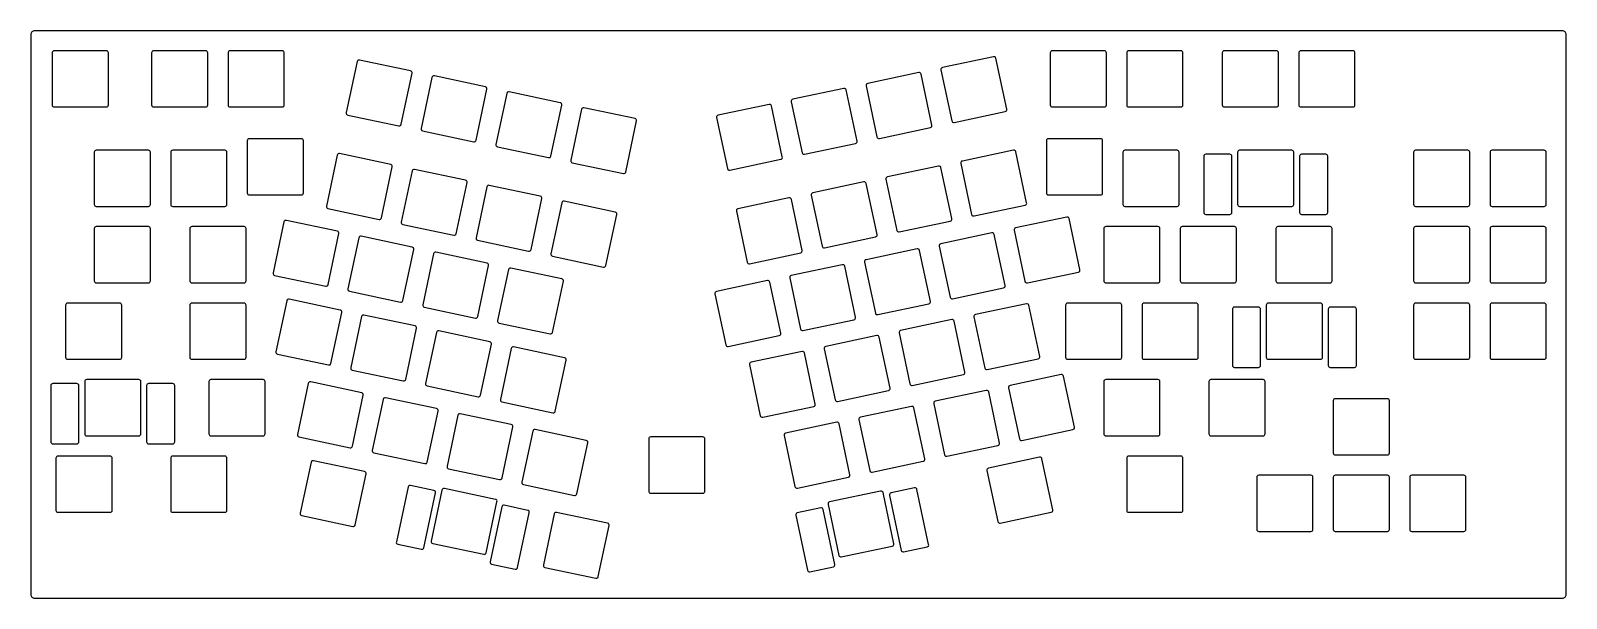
# Model space of a CAD drawing. Header units: millimetres. Extents: x -12 to 370, y -129 to 12.
import ezdxf

# ---------------------------------------------------------------- set-up
doc = ezdxf.new("R2010")
doc.units = ezdxf.units.MM

msp = doc.modelspace()

# ---------------------------------------------------------------- linework, layer by layer
at = {"linetype": 'CONTINUOUS'}
for points in [[(-7, -6.5, 0.414214), (-6.5, -7), (6.5, -7, 0.414214), (7, -6.5), (7, 6.5, 0.414214), (6.5, 7), (-6.5, 7, 0.414214), (-7, 6.5)], [(17.77, -6.5, 0.414214), (18.27, -7), (31.27, -7, 0.414214), (31.77, -6.5), (31.77, 6.5, 0.414214), (31.27, 7), (18.27, 7, 0.414214), (17.77, 6.5)], [(36.81, -6.5, 0.414214), (37.31, -7), (50.31, -7, 0.414214), (50.81, -6.5), (50.81, 6.5, 0.414214), (50.31, 7), (37.31, 7, 0.414214), (36.81, 6.5)], [(66.27, -8.4, 0.414214), (66.65, -9), (79.37, -11.7, 0.414214), (79.96, -11.32), (82.66, 1.4, 0.414214), (82.28, 1.99), (69.56, 4.7, 0.414214), (68.97, 4.31)], [(217.08, -10.48, 0.414214), (217.67, -10.86), (230.39, -8.16, 0.414214), (230.77, -7.57), (228.07, 5.15, 0.414214), (227.48, 5.53), (214.76, 2.83, 0.414214), (214.38, 2.24)], [(241.6, -6.5, 0.414214), (242.1, -7), (255.1, -7, 0.414214), (255.6, -6.5), (255.6, 6.5, 0.414214), (255.1, 7), (242.1, 7, 0.414214), (241.6, 6.5)], [(260.65, -6.5, 0.414214), (261.15, -7), (274.15, -7, 0.414214), (274.65, -6.5), (274.65, 6.5, 0.414214), (274.15, 7), (261.15, 7, 0.414214), (260.65, 6.5)], [(284.46, -6.5, 0.414214), (284.96, -7), (297.96, -7, 0.414214), (298.46, -6.5), (298.46, 6.5, 0.414214), (297.96, 7), (284.96, 7, 0.414214), (284.46, 6.5)], [(303.51, -6.5, 0.414214), (304.01, -7), (317.01, -7, 0.414214), (317.51, -6.5), (317.51, 6.5, 0.414214), (317.01, 7), (304.01, 7, 0.414214), (303.51, 6.5)], [(84.9, -12.37, 0.414214), (85.28, -12.96), (98, -15.66, 0.414214), (98.59, -15.28), (101.3, -2.56, 0.414214), (100.91, -1.97), (88.2, 0.74, 0.414214), (87.6, 0.35)], [(198.45, -14.44, 0.414214), (199.04, -14.82), (211.76, -12.12, 0.414214), (212.14, -11.53), (209.44, 1.19, 0.414214), (208.84, 1.57), (196.13, -1.13, 0.414214), (195.74, -1.72)], [(103.53, -16.33, 0.414214), (103.92, -16.92), (116.63, -19.62, 0.414214), (117.23, -19.24), (119.93, -6.52, 0.414214), (119.55, -5.93), (106.83, -3.22, 0.414214), (106.24, -3.61)], [(179.81, -18.4, 0.414214), (180.41, -18.78), (193.12, -16.08, 0.414214), (193.51, -15.49), (190.8, -2.77, 0.414214), (190.21, -2.39), (177.5, -5.09, 0.414214), (177.11, -5.68)], [(122.17, -20.29, 0.414214), (122.55, -20.88), (135.27, -23.58, 0.414214), (135.86, -23.2), (138.56, -10.48, 0.414214), (138.18, -9.89), (125.46, -7.19, 0.414214), (124.87, -7.57)], [(161.18, -22.36, 0.414214), (161.77, -22.74), (174.49, -20.04, 0.414214), (174.87, -19.45), (172.17, -6.73, 0.414214), (171.58, -6.35), (158.86, -9.05, 0.414214), (158.48, -9.64)], [(41.58, -28.41, 0.414214), (42.08, -28.91), (55.08, -28.91, 0.414214), (55.58, -28.41), (55.58, -15.41, 0.414214), (55.08, -14.91), (42.08, -14.91, 0.414214), (41.58, -15.41)], [(240.65, -28.41, 0.414214), (241.15, -28.91), (254.15, -28.91, 0.414214), (254.65, -28.41), (254.65, -15.41, 0.414214), (254.15, -14.91), (241.15, -14.91, 0.414214), (240.65, -15.41)], [(3.48, -31.27, 0.414214), (3.98, -31.77), (16.98, -31.77, 0.414214), (17.48, -31.27), (17.48, -18.27, 0.414214), (16.98, -17.77), (3.98, -17.77, 0.414214), (3.48, -18.27)], [(22.53, -31.27, 0.414214), (23.03, -31.77), (36.03, -31.77, 0.414214), (36.53, -31.27), (36.53, -18.27, 0.414214), (36.03, -17.77), (23.03, -17.77, 0.414214), (22.53, -18.27)], [(61.32, -31.7, 0.414214), (61.7, -32.29), (74.42, -34.99, 0.414214), (75.01, -34.61), (77.71, -21.89, 0.414214), (77.33, -21.3), (64.61, -18.6, 0.414214), (64.02, -18.98)], [(222.03, -33.77, 0.414214), (222.62, -34.15), (235.34, -31.45, 0.414214), (235.73, -30.86), (233.02, -18.14, 0.414214), (232.43, -17.76), (219.71, -20.46, 0.414214), (219.33, -21.05)], [(259.7, -31.27, 0.414214), (260.2, -31.77), (273.2, -31.77, 0.414214), (273.7, -31.27), (273.7, -18.27, 0.414214), (273.2, -17.77), (260.2, -17.77, 0.414214), (259.7, -18.27)], [(279.84, -33.27, 0.414214), (280.34, -33.77), (286.34, -33.77, 0.414214), (286.84, -33.27), (286.84, -19.27, 0.414214), (286.34, -18.77), (280.34, -18.77, 0.414214), (279.84, -19.27)], [(288.27, -31.27, 0.414214), (288.77, -31.77), (301.77, -31.77, 0.414214), (302.27, -31.27), (302.27, -18.27, 0.414214), (301.77, -17.77), (288.77, -17.77, 0.414214), (288.27, -18.27)], [(303.71, -33.27, 0.414214), (304.21, -33.77), (310.21, -33.77, 0.414214), (310.71, -33.27), (310.71, -19.27, 0.414214), (310.21, -18.77), (304.21, -18.77, 0.414214), (303.71, -19.27)], [(332.09, -31.27, 0.414214), (332.59, -31.77), (345.59, -31.77, 0.414214), (346.09, -31.27), (346.09, -18.27, 0.414214), (345.59, -17.77), (332.59, -17.77, 0.414214), (332.09, -18.27)], [(351.14, -31.27, 0.414214), (351.64, -31.77), (364.64, -31.77, 0.414214), (365.14, -31.27), (365.14, -18.27, 0.414214), (364.64, -17.77), (351.64, -17.77, 0.414214), (351.14, -18.27)], [(79.95, -35.66, 0.414214), (80.33, -36.25), (93.05, -38.95, 0.414214), (93.64, -38.57), (96.35, -25.85, 0.414214), (95.96, -25.26), (83.24, -22.56, 0.414214), (82.65, -22.94)], [(203.4, -37.73, 0.414214), (203.99, -38.12), (216.71, -35.41, 0.414214), (217.09, -34.82), (214.39, -22.1, 0.414214), (213.8, -21.72), (201.08, -24.42, 0.414214), (200.69, -25.01)], [(98.58, -39.62, 0.414214), (98.97, -40.21), (111.68, -42.91, 0.414214), (112.28, -42.53), (114.98, -29.81, 0.414214), (114.59, -29.22), (101.88, -26.52, 0.414214), (101.29, -26.9)], [(184.76, -41.69, 0.414214), (185.36, -42.08), (198.07, -39.37, 0.414214), (198.46, -38.78), (195.75, -26.06, 0.414214), (195.16, -25.68), (182.45, -28.38, 0.414214), (182.06, -28.98)], [(117.22, -43.58, 0.414214), (117.6, -44.17), (130.32, -46.87, 0.414214), (130.91, -46.49), (133.61, -33.77, 0.414214), (133.23, -33.18), (120.51, -30.48, 0.414214), (119.92, -30.86)], [(166.13, -45.65, 0.414214), (166.72, -46.04), (179.44, -43.33, 0.414214), (179.82, -42.74), (177.12, -30.03, 0.414214), (176.53, -29.64), (163.81, -32.34, 0.414214), (163.43, -32.94)], [(235.31, -50.42, 0.414214), (235.9, -50.81), (248.62, -48.11, 0.414214), (249, -47.51), (246.3, -34.8, 0.414214), (245.71, -34.41), (232.99, -37.11, 0.414214), (232.61, -37.71)], [(3.48, -50.31, 0.414214), (3.98, -50.81), (16.98, -50.81, 0.414214), (17.48, -50.31), (17.48, -37.31, 0.414214), (16.98, -36.81), (3.98, -36.81, 0.414214), (3.48, -37.31)], [(27.29, -50.31, 0.414214), (27.79, -50.81), (40.79, -50.81, 0.414214), (41.29, -50.31), (41.29, -37.31, 0.414214), (40.79, -36.81), (27.79, -36.81, 0.414214), (27.29, -37.31)], [(48.04, -48.35, 0.414214), (48.42, -48.94), (61.14, -51.65, 0.414214), (61.73, -51.26), (64.43, -38.54, 0.414214), (64.05, -37.95), (51.33, -35.25, 0.414214), (50.74, -35.63)], [(254.94, -50.31, 0.414214), (255.44, -50.81), (268.44, -50.81, 0.414214), (268.94, -50.31), (268.94, -37.31, 0.414214), (268.44, -36.81), (255.44, -36.81, 0.414214), (254.94, -37.31)], [(273.99, -50.31, 0.414214), (274.49, -50.81), (287.49, -50.81, 0.414214), (287.99, -50.31), (287.99, -37.31, 0.414214), (287.49, -36.81), (274.49, -36.81, 0.414214), (273.99, -37.31)], [(297.8, -50.31, 0.414214), (298.3, -50.81), (311.3, -50.81, 0.414214), (311.8, -50.31), (311.8, -37.31, 0.414214), (311.3, -36.81), (298.3, -36.81, 0.414214), (297.8, -37.31)], [(332.09, -50.31, 0.414214), (332.59, -50.81), (345.59, -50.81, 0.414214), (346.09, -50.31), (346.09, -37.31, 0.414214), (345.59, -36.81), (332.59, -36.81, 0.414214), (332.09, -37.31)], [(351.14, -50.31, 0.414214), (351.64, -50.81), (364.64, -50.81, 0.414214), (365.14, -50.31), (365.14, -37.31, 0.414214), (364.64, -36.81), (351.64, -36.81, 0.414214), (351.14, -37.31)], [(66.67, -52.31, 0.414214), (67.06, -52.9), (79.77, -55.61, 0.414214), (80.37, -55.22), (83.07, -42.51, 0.414214), (82.68, -41.91), (69.97, -39.21, 0.414214), (69.37, -39.59)], [(216.68, -54.38, 0.414214), (217.27, -54.77), (229.98, -52.07, 0.414214), (230.37, -51.47), (227.67, -38.76, 0.414214), (227.07, -38.37), (214.36, -41.07, 0.414214), (213.97, -41.67)], [(85.31, -56.27, 0.414214), (85.69, -56.86), (98.41, -59.57, 0.414214), (99, -59.18), (101.7, -46.47, 0.414214), (101.32, -45.87), (88.6, -43.17, 0.414214), (88.01, -43.56)], [(198.04, -58.34, 0.414214), (198.63, -58.73), (211.35, -56.03, 0.414214), (211.74, -55.43), (209.03, -42.72, 0.414214), (208.44, -42.33), (195.72, -45.04, 0.414214), (195.34, -45.63)], [(103.94, -60.23, 0.414214), (104.32, -60.83), (117.04, -63.53, 0.414214), (117.63, -63.14), (120.34, -50.43, 0.414214), (119.95, -49.83), (107.23, -47.13, 0.414214), (106.64, -47.52)], [(179.41, -62.31, 0.414214), (180, -62.69), (192.72, -59.99, 0.414214), (193.1, -59.39), (190.4, -46.68, 0.414214), (189.81, -46.29), (177.09, -49, 0.414214), (176.7, -49.59)], [(160.77, -66.27, 0.414214), (161.37, -66.65), (174.08, -63.95, 0.414214), (174.47, -63.36), (171.77, -50.64, 0.414214), (171.17, -50.25), (158.46, -52.96, 0.414214), (158.07, -53.55)], [(-3.67, -69.36, 0.414214), (-3.17, -69.86), (9.83, -69.86, 0.414214), (10.33, -69.36), (10.33, -56.37, 0.414214), (9.83, -55.87), (-3.17, -55.87, 0.414214), (-3.67, -56.37)], [(27.29, -69.36, 0.414214), (27.79, -69.86), (40.79, -69.86, 0.414214), (41.29, -69.36), (41.29, -56.37, 0.414214), (40.79, -55.87), (27.79, -55.87, 0.414214), (27.29, -56.37)], [(48.74, -67.97, 0.414214), (49.12, -68.57), (61.84, -71.27, 0.414214), (62.43, -70.88), (65.13, -58.17, 0.414214), (64.75, -57.58), (52.03, -54.87, 0.414214), (51.44, -55.26)], [(225.29, -72.03, 0.414214), (225.89, -72.41), (238.6, -69.71, 0.414214), (238.99, -69.12), (236.29, -56.4, 0.414214), (235.69, -56.02), (222.98, -58.72, 0.414214), (222.59, -59.31)], [(245.41, -69.36, 0.414214), (245.91, -69.86), (258.91, -69.86, 0.414214), (259.41, -69.36), (259.41, -56.37, 0.414214), (258.91, -55.87), (245.91, -55.87, 0.414214), (245.41, -56.37)], [(264.46, -69.36, 0.414214), (264.96, -69.86), (277.96, -69.86, 0.414214), (278.46, -69.36), (278.46, -56.37, 0.414214), (277.96, -55.87), (264.96, -55.87, 0.414214), (264.46, -56.37)], [(286.98, -71.36, 0.414214), (287.48, -71.86), (293.48, -71.86, 0.414214), (293.98, -71.36), (293.98, -57.37, 0.414214), (293.48, -56.87), (287.48, -56.87, 0.414214), (286.98, -57.37)], [(295.42, -69.36, 0.414214), (295.92, -69.86), (308.92, -69.86, 0.414214), (309.42, -69.36), (309.42, -56.37, 0.414214), (308.92, -55.87), (295.92, -55.87, 0.414214), (295.42, -56.37)], [(310.86, -71.36, 0.414214), (311.36, -71.86), (317.36, -71.86, 0.414214), (317.86, -71.36), (317.86, -57.37, 0.414214), (317.36, -56.87), (311.36, -56.87, 0.414214), (310.86, -57.37)], [(332.09, -69.36, 0.414214), (332.59, -69.86), (345.59, -69.86, 0.414214), (346.09, -69.36), (346.09, -56.37, 0.414214), (345.59, -55.87), (332.59, -55.87, 0.414214), (332.09, -56.37)], [(351.14, -69.36, 0.414214), (351.64, -69.86), (364.64, -69.86, 0.414214), (365.14, -69.36), (365.14, -56.37, 0.414214), (364.64, -55.87), (351.64, -55.87, 0.414214), (351.14, -56.37)], [(67.37, -71.93, 0.414214), (67.75, -72.53), (80.47, -75.23, 0.414214), (81.06, -74.85), (83.77, -62.13, 0.414214), (83.38, -61.54), (70.66, -58.83, 0.414214), (70.07, -59.22)], [(206.66, -75.99, 0.414214), (207.25, -76.37), (219.97, -73.67, 0.414214), (220.35, -73.08), (217.65, -60.36, 0.414214), (217.06, -59.98), (204.34, -62.68, 0.414214), (203.96, -63.27)], [(86, -75.9, 0.414214), (86.39, -76.49), (99.1, -79.19, 0.414214), (99.7, -78.81), (102.4, -66.09, 0.414214), (102.01, -65.5), (89.3, -62.79, 0.414214), (88.71, -63.18)], [(188.03, -79.95, 0.414214), (188.62, -80.33), (201.34, -77.63, 0.414214), (201.72, -77.04), (199.02, -64.32, 0.414214), (198.42, -63.94), (185.71, -66.64, 0.414214), (185.32, -67.23)], [(104.64, -79.86, 0.414214), (105.02, -80.45), (117.74, -83.15, 0.414214), (118.33, -82.77), (121.03, -70.05, 0.414214), (120.65, -69.46), (107.93, -66.75, 0.414214), (107.34, -67.14)], [(169.39, -83.91, 0.414214), (169.99, -84.29), (182.7, -81.59, 0.414214), (183.09, -81), (180.38, -68.28, 0.414214), (179.79, -67.9), (167.08, -70.6, 0.414214), (166.69, -71.19)], [(-7.34, -90.42, 0.414214), (-6.84, -90.92), (-0.84, -90.92, 0.414214), (-0.34, -90.42), (-0.34, -76.42, 0.414214), (-0.84, -75.92), (-6.84, -75.92, 0.414214), (-7.34, -76.42)], [(1.1, -88.42, 0.414214), (1.6, -88.92), (14.6, -88.92, 0.414214), (15.1, -88.42), (15.1, -75.42, 0.414214), (14.6, -74.92), (1.6, -74.92, 0.414214), (1.1, -75.42)], [(16.53, -90.42, 0.414214), (17.03, -90.92), (23.03, -90.92, 0.414214), (23.53, -90.42), (23.53, -76.42, 0.414214), (23.03, -75.92), (17.03, -75.92, 0.414214), (16.53, -76.42)], [(32.05, -88.42, 0.414214), (32.55, -88.92), (45.55, -88.92, 0.414214), (46.05, -88.42), (46.05, -75.42, 0.414214), (45.55, -74.92), (32.55, -74.92, 0.414214), (32.05, -75.42)], [(54.09, -88.59, 0.414214), (54.48, -89.18), (67.19, -91.88, 0.414214), (67.79, -91.5), (70.49, -78.78, 0.414214), (70.1, -78.19), (57.39, -75.49, 0.414214), (56.79, -75.87)], [(233.91, -89.67, 0.414214), (234.51, -90.06), (247.22, -87.35, 0.414214), (247.61, -86.76), (244.9, -74.04, 0.414214), (244.31, -73.66), (231.6, -76.36, 0.414214), (231.21, -76.95)], [(254.94, -88.42, 0.414214), (255.44, -88.92), (268.44, -88.92, 0.414214), (268.94, -88.42), (268.94, -75.42, 0.414214), (268.44, -74.92), (255.44, -74.92, 0.414214), (254.94, -75.42)], [(281.13, -88.42, 0.414214), (281.63, -88.92), (294.63, -88.92, 0.414214), (295.13, -88.42), (295.13, -75.42, 0.414214), (294.63, -74.92), (281.63, -74.92, 0.414214), (281.13, -75.42)], [(72.73, -92.55, 0.414214), (73.11, -93.14), (85.83, -95.84, 0.414214), (86.42, -95.46), (89.12, -82.74, 0.414214), (88.74, -82.15), (76.02, -79.45, 0.414214), (75.43, -79.83)], [(215.28, -93.63, 0.414214), (215.87, -94.02), (228.59, -91.31, 0.414214), (228.97, -90.72), (226.27, -78, 0.414214), (225.68, -77.62), (212.96, -80.32, 0.414214), (212.58, -80.92)], [(312.09, -93.18, 0.414214), (312.59, -93.68), (325.59, -93.68, 0.414214), (326.09, -93.18), (326.09, -80.18, 0.414214), (325.59, -79.68), (312.59, -79.68, 0.414214), (312.09, -80.18)], [(91.36, -96.51, 0.414214), (91.74, -97.1), (104.46, -99.81, 0.414214), (105.05, -99.42), (107.76, -86.7, 0.414214), (107.37, -86.11), (94.65, -83.41, 0.414214), (94.06, -83.79)], [(196.65, -97.59, 0.414214), (197.24, -97.98), (209.95, -95.27, 0.414214), (210.34, -94.68), (207.64, -81.97, 0.414214), (207.04, -81.58), (194.33, -84.28, 0.414214), (193.94, -84.88)], [(109.99, -100.47, 0.414214), (110.38, -101.06), (123.09, -103.77, 0.414214), (123.69, -103.38), (126.39, -90.66, 0.414214), (126, -90.07), (113.29, -87.37, 0.414214), (112.7, -87.75)], [(178.01, -101.55, 0.414214), (178.61, -101.94), (191.32, -99.24, 0.414214), (191.71, -98.64), (189, -85.93, 0.414214), (188.41, -85.54), (175.69, -88.24, 0.414214), (175.31, -88.84)], [(141.59, -102.7, 0.414214), (142.09, -103.2), (155.09, -103.2, 0.414214), (155.59, -102.7), (155.59, -89.7, 0.414214), (155.09, -89.2), (142.09, -89.2, 0.414214), (141.59, -89.7)], [(-6.05, -107.47, 0.414214), (-5.55, -107.97), (7.45, -107.97, 0.414214), (7.95, -107.47), (7.95, -94.47, 0.414214), (7.45, -93.97), (-5.55, -93.97, 0.414214), (-6.05, -94.47)], [(22.53, -107.47, 0.414214), (23.03, -107.97), (36.03, -107.97, 0.414214), (36.53, -107.47), (36.53, -94.47, 0.414214), (36.03, -93.97), (23.03, -93.97, 0.414214), (22.53, -94.47)], [(54.79, -108.21, 0.414214), (55.17, -108.8), (67.89, -111.51, 0.414214), (68.48, -111.12), (71.19, -98.41, 0.414214), (70.8, -97.81), (58.09, -95.11, 0.414214), (57.49, -95.5)], [(228.56, -110.28, 0.414214), (229.15, -110.67), (241.87, -107.97, 0.414214), (242.25, -107.37), (239.55, -94.66, 0.414214), (238.96, -94.27), (226.24, -96.98, 0.414214), (225.85, -97.57)], [(260.65, -107.47, 0.414214), (261.15, -107.97), (274.15, -107.97, 0.414214), (274.65, -107.47), (274.65, -94.47, 0.414214), (274.15, -93.97), (261.15, -93.97, 0.414214), (260.65, -94.47)], [(293.04, -112.23, 0.414214), (293.54, -112.73), (306.54, -112.73, 0.414214), (307.04, -112.23), (307.04, -99.23, 0.414214), (306.54, -98.73), (293.54, -98.73, 0.414214), (293.04, -99.23)], [(312.09, -112.23, 0.414214), (312.59, -112.73), (325.59, -112.73, 0.414214), (326.09, -112.23), (326.09, -99.23, 0.414214), (325.59, -98.73), (312.59, -98.73, 0.414214), (312.09, -99.23)], [(331.14, -112.23, 0.414214), (331.64, -112.73), (344.64, -112.73, 0.414214), (345.14, -112.23), (345.14, -99.23, 0.414214), (344.64, -98.73), (331.64, -98.73, 0.414214), (331.14, -99.23)], [(78.73, -115.34, 0.414214), (79.11, -115.94), (84.98, -117.19, 0.414214), (85.58, -116.8), (88.49, -103.11, 0.414214), (88.1, -102.51), (82.23, -101.27, 0.414214), (81.64, -101.65)], [(87.4, -115.14, 0.414214), (87.78, -115.74), (100.5, -118.44, 0.414214), (101.09, -118.05), (103.8, -105.34, 0.414214), (103.41, -104.74), (90.69, -102.04, 0.414214), (90.1, -102.43)], [(188.96, -118.7, 0.414214), (189.55, -119.09), (202.27, -116.38, 0.414214), (202.65, -115.79), (199.95, -103.07, 0.414214), (199.36, -102.69), (186.64, -105.39, 0.414214), (186.26, -105.99)], [(204.48, -117.45, 0.414214), (205.07, -117.83), (210.94, -116.59, 0.414214), (211.32, -115.99), (208.41, -102.3, 0.414214), (207.82, -101.91), (201.95, -103.16, 0.414214), (201.57, -103.75)], [(102.08, -120.31, 0.414214), (102.47, -120.9), (108.34, -122.15, 0.414214), (108.93, -121.76), (111.84, -108.07, 0.414214), (111.46, -107.48), (105.59, -106.23, 0.414214), (104.99, -106.62)], [(181.12, -122.41, 0.414214), (181.72, -122.8), (187.58, -121.55, 0.414214), (187.97, -120.96), (185.06, -107.26, 0.414214), (184.47, -106.88), (178.6, -108.12, 0.414214), (178.21, -108.72)], [(115.35, -121.08, 0.414214), (115.73, -121.68), (128.45, -124.38, 0.414214), (129.04, -123.99), (131.75, -111.28, 0.414214), (131.36, -110.69), (118.64, -107.98, 0.414214), (118.05, -108.37)]]:
    msp.add_lwpolyline(points, format="xyb", close=True, dxfattribs=at)
at = {"layer": 'outline', "linetype": 'CONTINUOUS'}
msp.add_lwpolyline([(-12.34, -128.39, 0.414214), (-11.34, -129.39), (369.14, -129.39, 0.414214), (370.14, -128.39), (370.14, 11, 0.414214), (369.14, 12), (-11.34, 12, 0.414214), (-12.34, 11)], format="xyb", close=True, dxfattribs=at)

doc.saveas('drawing.dxf')
